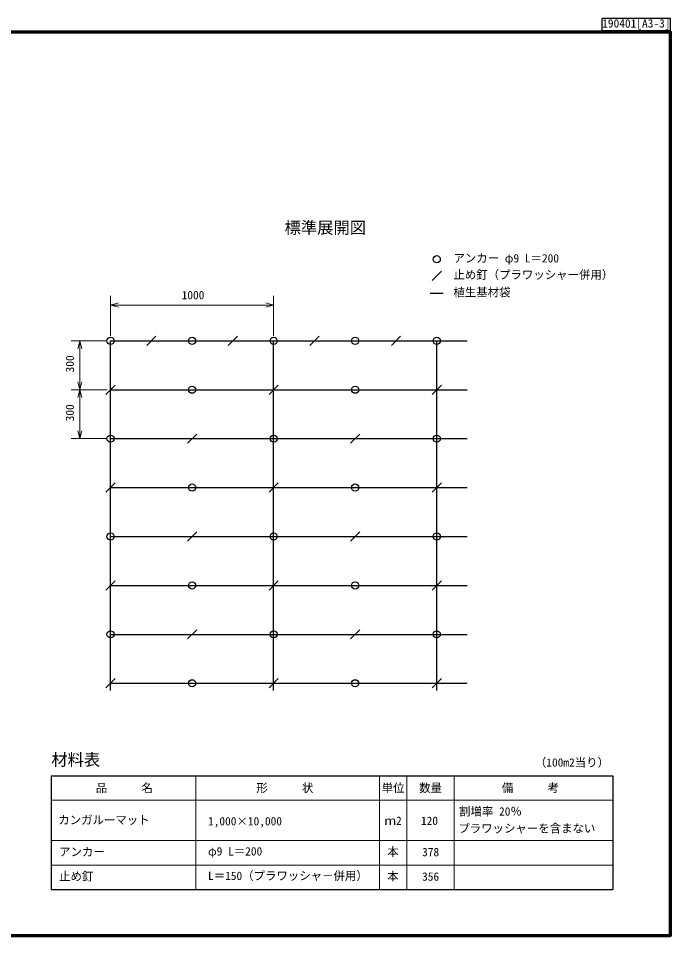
# Model space of a CAD drawing. Units: millimetres, scale not verified. Extents: x 200 to 8200, y 200 to 5825.
# Drawn here: x 4200 to 8200, y 200 to 5825 of the extents above; entities that cross this region are included whole.
import ezdxf
from ezdxf.enums import TextEntityAlignment as Align

# ---------------------------------------------------------------- set-up
doc = ezdxf.new("R2010")
doc.units = ezdxf.units.MM
doc.header["$LTSCALE"] = 20
for name, color, linetype, lineweight in [('C-DOC', 3, 'Continuous', 25), ('C-MTR-FRAM', 5, 'Continuous', 25), ('C-MTR-LINE', 5, 'Continuous', 13), ('C-STR', 7, 'Continuous', 25), ('C-STR-DIM', 1, 'Continuous', 13), ('C-TTL', 2, 'Continuous', 70), ('C-TTL-TXT', 7, 'Continuous', 25)]:
    doc.layers.add(name, color=color, linetype=linetype, lineweight=lineweight)
doc.layers.add('C-MTR-TXT', color=5, linetype='Continuous')
doc.styles.add('ＭＳ ゴシック', font='')
doc.styles.get('ＭＳ ゴシック').set_extended_font_data('MS Gothic')

msp = doc.modelspace()

# ---------------------------------------------------------------- linework, layer by layer
at = {"layer": 'C-DOC'}
msp.add_line((7780, 5750), (7780, 5825), dxfattribs=at)
msp.add_lwpolyline([(7780, 5750), (8200, 5750), (8200, 5825), (7780, 5825)], dxfattribs=at)
at = {"layer": 'C-MTR-FRAM'}
for p, q in [((4401.9, 1180.66), (7845.48, 1180.66)), ((4401.9, 1180.66), (4401.9, 482.65)), ((7845.48, 1180.66), (7845.48, 482.65)), ((4401.9, 482.65), (7845.48, 482.65))]:
    msp.add_line(p, q, dxfattribs=at)
at = {"layer": 'C-MTR-LINE'}
for p, q in [((5287.57, 1180.66), (5287.57, 482.65)), ((6414.68, 1180.66), (6414.68, 482.65)), ((6582.87, 1180.66), (6582.87, 482.65)), ((6872.87, 1180.66), (6872.87, 482.65)), ((4401.9, 1030.66), (7845.48, 1030.66)), ((4401.9, 782.65), (7845.48, 782.65)), ((4401.9, 632.24), (7845.48, 632.24)), ((6582.87, 632.65), (6582.87, 632.24)), ((6872.87, 632.65), (6872.87, 632.24)), ((7515.6, 632.65), (7515.6, 632.24))]:
    msp.add_line(p, q, dxfattribs=at)
at = {"layer": 'C-STR', "color": 3}
for p, q in [((4765.58, 3847.64), (6951.26, 3847.64)), ((4765.58, 3547.64), (6951.26, 3547.64)), ((4765.58, 3247.64), (6951.26, 3247.64)), ((4765.58, 2947.64), (6951.26, 2947.64)), ((4765.58, 2647.64), (6951.26, 2647.64)), ((4765.58, 2347.64), (6951.26, 2347.64)), ((4765.58, 2047.64), (6951.26, 2047.64)), ((4765.58, 1747.64), (6951.26, 1747.64))]:
    msp.add_line(p, q, dxfattribs=at)
at = {"layer": 'C-STR'}
for p, q in [((4765.58, 1702.28), (4765.58, 3847.64)), ((4987.29, 3819.35), (5043.86, 3875.92)), ((5487.29, 3819.35), (5543.86, 3875.92)), ((5765.58, 1702.28), (5765.58, 3847.64)), ((5987.29, 3819.35), (6043.86, 3875.92)), ((6487.29, 3819.35), (6543.86, 3875.92)), ((6765.58, 1702.28), (6765.58, 3847.64)), ((4737.29, 3519.35), (4793.86, 3575.92)), ((5737.29, 3519.35), (5793.86, 3575.92)), ((6737.29, 3519.35), (6793.86, 3575.92)), ((5237.29, 3219.35), (5293.86, 3275.92)), ((6237.29, 3219.35), (6293.86, 3275.92)), ((4737.29, 2919.35), (4793.86, 2975.92)), ((5737.29, 2919.35), (5793.86, 2975.92)), ((6737.29, 2919.35), (6793.86, 2975.92)), ((5237.29, 2619.35), (5293.86, 2675.92)), ((6237.29, 2619.35), (6293.86, 2675.92)), ((4737.29, 2319.35), (4793.86, 2375.92)), ((5737.29, 2319.35), (5793.86, 2375.92)), ((6737.29, 2319.35), (6793.86, 2375.92)), ((5237.29, 2019.35), (5293.86, 2075.92)), ((6237.29, 2019.35), (6293.86, 2075.92)), ((4737.29, 1719.35), (4793.86, 1775.92)), ((5737.29, 1719.35), (5793.86, 1775.92)), ((6737.29, 1719.35), (6793.86, 1775.92))]:
    msp.add_line(p, q, dxfattribs=at)
for centre in [(4765.58, 3847.64), (5265.58, 3847.64), (5765.58, 3847.64), (6265.58, 3847.64), (6765.58, 3847.64), (5265.58, 3547.64), (6265.58, 3547.64), (4765.58, 3247.64), (5765.58, 3247.64), (6765.58, 3247.64), (5265.58, 2947.64), (6265.58, 2947.64), (4765.58, 2647.64), (5765.58, 2647.64), (6765.58, 2647.64), (5265.58, 2347.64), (6265.58, 2347.64), (4765.58, 2047.64), (5765.58, 2047.64), (6765.58, 2047.64), (5265.58, 1747.64), (6265.58, 1747.64)]:
    msp.add_circle(centre, 22, dxfattribs=at)
at = {"layer": 'C-STR-DIM'}
for p, q in [((4765.58, 3877.64), (4765.58, 4124.35)), ((5765.58, 3877.64), (5765.58, 4124.35)), ((4765.58, 4066.64), (4813.87, 4079.58)), ((4765.58, 4066.64), (4765.58, 4032.35)), ((4765.58, 4066.64), (4813.87, 4053.69)), ((4765.58, 4066.64), (5765.58, 4066.64)), ((5765.58, 4066.64), (5717.28, 4079.58)), ((5765.58, 4066.64), (5717.28, 4053.69)), ((5765.58, 4066.64), (5765.58, 4032.35)), ((4743.71, 3847.64), (4523.71, 3847.64)), ((4577.1, 3847.64), (4564.16, 3799.34)), ((4577.1, 3847.64), (4590.04, 3799.34)), ((4577.1, 3847.64), (4577.1, 3547.64)), ((4583.71, 3847.64), (4617.1, 3847.64)), ((4743.71, 3547.64), (4523.71, 3547.64)), ((4577.1, 3547.64), (4564.16, 3595.93)), ((4577.1, 3547.64), (4564.16, 3499.34)), ((4577.1, 3547.64), (4590.04, 3595.93)), ((4577.1, 3547.64), (4590.04, 3499.34)), ((4577.1, 3547.64), (4577.1, 3247.64)), ((4583.71, 3547.64), (4617.1, 3547.64)), ((4577.1, 3247.64), (4564.16, 3295.93)), ((4577.1, 3247.64), (4590.04, 3295.93)), ((4743.71, 3247.64), (4523.71, 3247.64)), ((4583.71, 3247.64), (4617.1, 3247.64))]:
    msp.add_line(p, q, dxfattribs=at)
at = {"layer": 'C-TTL'}
msp.add_lwpolyline([(200, 200), (8200, 200), (8200, 5740), (200, 5740)], close=True, dxfattribs=at)
at = {"layer": 'C-TTL-TXT'}
msp.add_line((6737.29, 4218.27), (6793.86, 4274.83), dxfattribs=at)
at = {"layer": 'C-TTL-TXT', "color": 3}
msp.add_line((6725.58, 4139.35), (6805.58, 4139.35), dxfattribs=at)
at = {"layer": 'C-TTL-TXT'}
msp.add_circle((6765.58, 4347.75), 22, dxfattribs=at)

# ---------------------------------------------------------------- texts
at = {"layer": 'C-DOC', "color": 2, "style": 'ＭＳ ゴシック'}
msp.add_text('190401[A3-3]', height=51.32, dxfattribs=at).set_placement((7780, 5753), align=Align.BOTTOM_LEFT)
at = {"layer": 'C-MTR-TXT', "style": 'ＭＳ ゴシック'}
for s, p in [('（100m2当り）', (7367.38, 1220.66)), ('\u3000品\u3000\u3000\u3000名\u3000', (4605.02, 1064.43)), ('形\u3000\u3000\u3000状\u3000', (5659.21, 1064.43)), ('単位', (6428.07, 1064.43)), ('数量', (6657.83, 1064.43)), ('\u3000備\u3000\u3000\u3000考\u3000', (7095.04, 1064.43)), ('割増率 20％', (6902.87, 920.66)), ('カンガルーマット', (4445.12, 868.04)), ('1,000×10,000', (5363, 860.77)), ('ｍ2', (6445.87, 863.62)), ('120', (6668.92, 863.16)), ('プラワッシャーを含まない', (6898.24, 816.71)), ('アンカー', (4449.94, 672.65)), ('φ9 L＝200', (5363, 675.99)), ('本', (6461.84, 673.57)), ('378', (6675.71, 671.43)), ('止め釘', (4449.94, 522.65)), ('L＝150（プラワッシャ－併用）', (5363, 525.99)), ('本', (6461.84, 523.16)), ('356', (6675.71, 521.43))]:
    msp.add_text(s, height=51.32, dxfattribs=at).set_placement(p, align=Align.BOTTOM_LEFT)
at = {"layer": 'C-STR-DIM', "color": 7, "style": 'ＭＳ ゴシック'}
for s, p in [('アンカー φ9 L＝200', (6868.08, 4312.75)), ('止め釘（プラワッシャー併用）', (6868.08, 4211.55)), ('植生基材袋', (6868.08, 4104.35)), ('1000', (5201.25, 4086.64))]:
    msp.add_text(s, height=51.32, dxfattribs=at).set_placement(p, align=Align.BOTTOM_LEFT)
for p in [(4557.1, 3653.71), (4557.1, 3353.71)]:
    msp.add_text('300', height=51.32, rotation=90, dxfattribs=at).set_placement(p, align=Align.BOTTOM_LEFT)
at = {"layer": 'C-TTL-TXT', "style": 'ＭＳ ゴシック'}
msp.add_text('標準展開図', height=73.31, dxfattribs=at).set_placement((5832.46, 4482.86), align=Align.BOTTOM_LEFT)
at = {"layer": 'C-TTL-TXT', "color": 5, "style": 'ＭＳ ゴシック'}
msp.add_text('材料表', height=73.31, dxfattribs=at).set_placement((4401.9, 1220.66), align=Align.BOTTOM_LEFT)

doc.saveas('drawing.dxf')
